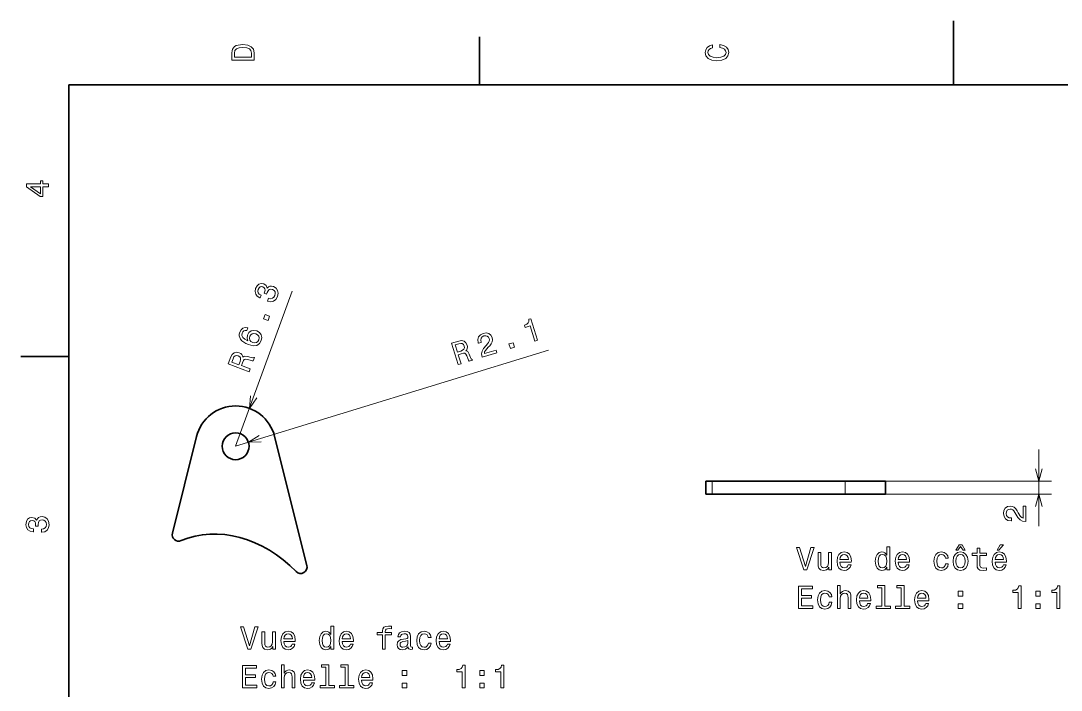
# Model space of a CAD drawing. Extents: x 0 to 297, y 0 to 210.
# Drawn here: x 2.5 to 165.4, y 105.3 to 210 of the extents above; entities that cross this region are included whole.
import ezdxf

# ---------------------------------------------------------------- set-up
doc = ezdxf.new("R2010")
doc.units = 0

msp = doc.modelspace()

# ---------------------------------------------------------------- linework, layer by layer
at = {"color": 7, "lineweight": 35, "ltscale": 0.25}
msp.add_line((148.5, 200), (148.5, 210), dxfattribs=at)
at = {"color": 7, "lineweight": 35, "ltscale": 0.1875}
for p, q in [((74.300003, 200), (74.300003, 207.5)), ((10, 157.5), (2.5, 157.5))]:
    msp.add_line(p, q, dxfattribs=at)
at = {"color": 7, "lineweight": 35}
for p, q in [((287, 200), (10, 200)), ((10, 200), (10, 10)), ((42.239422, 144.96405), (47.290092, 124.777008)), ((131.562714, 137.948669), (110.753441, 137.948669)), ((131.562714, 135.948669), (110.753441, 135.948669))]:
    msp.add_line(p, q, dxfattribs=at)
at = {"color": 7, "lineweight": 13}
for p, q in [((36.127804, 143.434967), (45.004829, 167.706665)), ((36.127804, 143.434967), (85.086266, 158.448792)), ((133.562714, 137.948669), (163.860535, 137.948669)), ((133.562714, 135.948669), (163.860535, 135.948669))]:
    msp.add_line(p, q, dxfattribs=at)
at = {"color": 7, "lineweight": 35, "ltscale": 0.389991}
msp.add_line((30.016186, 144.96405), (26.229954, 129.830856), dxfattribs=at)
at = {"color": 7, "lineweight": 13, "ltscale": 0.3}
msp.add_line((161.860535, 130.948669), (161.860535, 142.948669), dxfattribs=at)
at = {"color": 7, "lineweight": 35, "ltscale": 0.025}
for p, q in [((110.753441, 137.948669), (109.753441, 137.948669)), ((110.753441, 135.948669), (109.753441, 135.948669))]:
    msp.add_line(p, q, dxfattribs=at)
at = {"color": 7, "lineweight": 35, "ltscale": 0.05}
for p, q in [((109.753441, 135.948669), (109.753441, 137.948669)), ((137.862717, 135.948669), (137.862717, 137.948669))]:
    msp.add_line(p, q, dxfattribs=at)
at = {"color": 7, "lineweight": 13, "ltscale": 0.05}
for p, q in [((110.753441, 135.948669), (110.753441, 137.948669)), ((131.562714, 135.948669), (131.562714, 137.948669))]:
    msp.add_line(p, q, dxfattribs=at)
at = {"color": 7, "lineweight": 35, "ltscale": 0.15279}
for p, q in [((137.674332, 137.948669), (131.562714, 137.948669)), ((137.674332, 135.948669), (131.562714, 135.948669))]:
    msp.add_line(p, q, dxfattribs=at)
at = {"color": 7, "lineweight": 35, "ltscale": 0.00471}
for p, q in [((137.862717, 137.948669), (137.674332, 137.948669)), ((137.862717, 135.948669), (137.674332, 135.948669))]:
    msp.add_line(p, q, dxfattribs=at)
at = {"color": 7, "lineweight": 13}
for points in [[(35.533215, 204.994965), (35.533215, 203.829971), (39.033215, 203.829971), (39.033215, 204.994965), (38.922264, 205.544678), (38.584366, 205.953171), (38.034657, 206.205338), (37.283215, 206.296112), (36.516644, 206.215424), (36.21405, 206.114563), (35.971977, 205.973343), (35.644165, 205.56485), (35.563473, 205.297562)], [(35.951801, 204.959656), (36.027451, 205.342941), (36.259438, 205.605194), (36.672985, 205.761536), (37.283215, 205.811966), (37.873272, 205.756485), (38.286816, 205.600143), (38.533936, 205.332855), (38.614628, 204.959656), (38.614628, 204.298996), (35.951801, 204.298996)], [(111.93206, 205.817017), (112.35569, 205.716141), (112.658287, 205.549713), (112.844887, 205.317734), (112.905403, 205.045395), (112.814629, 204.71759), (112.54229, 204.460388), (112.098488, 204.28891), (111.483215, 204.233429), (110.872986, 204.28891), (110.424141, 204.455338), (110.151802, 204.71254), (110.055984, 205.045395), (110.106415, 205.287476), (110.247627, 205.494247), (110.474571, 205.655624), (110.787247, 205.766571), (110.787247, 206.245682), (110.308144, 206.094391), (109.94503, 205.832138), (109.718086, 205.474075), (109.637398, 205.045395), (109.763474, 204.510818), (110.116501, 204.10231), (110.696472, 203.840057), (111.483215, 203.749283), (112.269958, 203.840057), (112.84993, 204.10231), (113.208, 204.510818), (113.329041, 205.045395), (113.233215, 205.51442), (112.965927, 205.892654), (112.527161, 206.159943), (111.93206, 206.301163)], [(6.833213, 184.02739), (6.833213, 184.481277), (5.965778, 184.481277), (5.965778, 184.98056), (5.56232, 184.98056), (5.56232, 184.481277), (3.408862, 184.481277), (3.408862, 184.022339), (5.521974, 182.489197), (5.965778, 182.489197), (5.965778, 184.02739)], [(5.56232, 182.912827), (3.993876, 184.02739), (5.56232, 184.02739)], [(41.136036, 166.152039), (41.169189, 166.139908), (41.6516, 166.049393), (42.074039, 166.147278), (42.420101, 166.418091), (42.67038, 166.852814), (42.77002, 167.374847), (42.696732, 167.820496), (42.451797, 168.178574), (42.056705, 168.419739), (41.763401, 168.484039), (41.497944, 168.462997), (41.260334, 168.356583), (41.049305, 168.175995), (40.906136, 168.577408), (40.538651, 168.835327), (40.143227, 168.899399), (39.789291, 168.797928), (39.492786, 168.530487), (39.264915, 168.098297), (39.184795, 167.644318), (39.27367, 167.241287), (39.527264, 166.906891), (39.941765, 166.674744), (39.974918, 166.662613), (40.129089, 167.084152), (39.839821, 167.23291), (39.666985, 167.435745), (39.607121, 167.683167), (39.661961, 167.97995), (39.789928, 168.212372), (39.955219, 168.355988), (40.156101, 168.406021), (40.389565, 168.368958), (40.606056, 168.241455), (40.720783, 168.070618), (40.742756, 167.837036), (40.672436, 167.556671), (40.60014, 167.373688), (40.974316, 167.236847), (41.049725, 167.472382), (41.201485, 167.755188), (41.396572, 167.936218), (41.629795, 168.001282), (41.888676, 167.960297), (42.144329, 167.807739), (42.29776, 167.595886), (42.345959, 167.331238), (42.282917, 167.026733), (42.126419, 166.745667), (41.904644, 166.579758), (41.62706, 166.525543), (41.295406, 166.587784)], [(41.202312, 163.132446), (41.441364, 163.786072), (40.735641, 164.044174), (40.49659, 163.390549)], [(82.9618, 159.889221), (83.400566, 160.023773), (82.367012, 163.394073), (82.039146, 163.293518), (82.042557, 162.972778), (81.929596, 162.721863), (81.69989, 162.524826), (81.345284, 162.373886), (81.450264, 162.031555), (82.231369, 162.271088)], [(38.052967, 161.96553), (37.636406, 162.015854), (37.276005, 161.911392), (36.978226, 161.655136), (36.764214, 161.260864), (36.695168, 160.969284), (36.696812, 160.694809), (36.765686, 160.427979), (36.908264, 160.171768), (37.116795, 159.934402), (37.396023, 159.714142), (37.745949, 159.510986), (38.160557, 159.33786), (38.86084, 159.167664), (39.433571, 159.221329), (39.864075, 159.488098), (40.150623, 159.963257), (40.233398, 160.453857), (40.138977, 160.885773), (39.871632, 161.241302), (39.45586, 161.484665), (38.976456, 161.56871), (38.551014, 161.477295), (38.210148, 161.220688), (37.981926, 160.831604), (37.91209, 160.347), (38.059074, 159.911987), (37.564053, 160.173569), (37.245312, 160.46199), (37.107582, 160.775482), (37.149593, 161.125275), (37.274097, 161.348236), (37.439388, 161.491852), (37.648468, 161.549622), (37.8936, 161.529785)], [(39.292568, 161.023499), (39.571903, 160.862274), (39.750748, 160.6465), (39.82436, 160.37793), (39.774719, 160.095367), (39.625149, 159.833252), (39.400368, 159.673798), (39.122787, 159.619598), (38.808804, 159.686096), (38.532471, 159.840866), (38.358364, 160.054901), (38.295956, 160.324753), (38.351257, 160.637451), (38.496899, 160.874176), (38.70874, 161.027603), (38.979855, 161.078796)], [(70.971024, 156.212067), (71.419434, 156.349579), (70.986206, 157.762314), (71.44426, 157.902771), (71.786209, 157.991821), (72.019058, 157.98938), (72.183563, 157.865753), (72.319023, 157.596054), (72.476204, 157.16951), (72.592377, 156.893906), (72.701981, 156.742889), (73.208252, 156.898148), (73.180161, 156.989761), (73.027863, 157.090759), (72.912399, 157.329651), (72.713043, 157.859314), (72.508347, 158.234375), (72.359009, 158.325729), (72.157341, 158.364105), (72.313232, 158.543793), (72.396492, 158.753952), (72.418221, 158.992706), (72.36879, 159.257126), (72.177078, 159.641449), (71.89106, 159.886063), (71.516647, 159.971695), (71.063477, 159.901306), (69.94487, 159.558258)], [(74.728432, 157.364334), (77.028336, 158.069641), (76.901176, 158.484283), (75.083435, 157.926849), (75.115189, 158.184509), (75.231102, 158.425797), (75.661316, 158.932251), (75.901436, 159.164139), (76.156082, 159.469055), (76.308762, 159.779633), (76.351715, 160.104034), (76.300858, 160.441864), (76.094688, 160.821747), (75.770485, 161.070465), (75.361221, 161.166519), (74.89064, 161.101334), (74.452896, 160.877411), (74.170418, 160.542862), (74.054703, 160.111755), (74.123932, 159.610748), (74.144638, 159.543243), (74.583405, 159.677795), (74.571579, 159.71637), (74.51442, 160.057556), (74.570679, 160.338562), (74.73069, 160.556427), (74.989258, 160.693741), (75.283691, 160.731293), (75.527985, 160.674332), (75.720657, 160.527679), (75.841324, 160.306213), (75.875595, 160.074066), (75.841644, 159.857941), (75.737625, 159.646683), (75.569839, 159.436981), (75.33268, 159.19545), (74.951836, 158.751602), (74.716736, 158.33136), (74.637337, 157.88501), (74.723999, 157.378799)], [(79.144058, 158.718445), (79.809433, 158.922501), (79.589127, 159.640915), (78.923737, 159.436859)], [(38.265968, 155.103851), (38.427071, 155.544342), (37.03931, 156.051895), (37.203873, 156.501846), (37.33934, 156.828201), (37.481873, 157.01236), (37.679745, 157.068863), (37.976517, 157.014023), (38.411453, 156.881805), (38.701294, 156.808014), (38.887856, 156.804214), (39.06974, 157.301544), (38.979752, 157.334457), (38.807289, 157.274017), (38.547138, 157.326202), (38.004539, 157.487061), (37.58197, 157.550323), (37.41898, 157.48642), (37.266628, 157.348831), (37.217506, 157.581589), (37.100239, 157.774841), (36.923019, 157.93631), (36.682384, 158.056549), (36.260273, 158.135742), (35.89259, 158.05542), (35.598278, 157.808655), (35.380802, 157.404892), (34.978916, 156.306046)], [(71.063797, 159.453018), (71.366791, 159.514282), (71.602219, 159.486252), (71.784149, 159.357422), (71.908867, 159.105545), (71.946411, 158.811096), (71.867981, 158.602417), (71.672806, 158.447617), (71.376434, 158.330353), (70.860519, 158.17215), (70.518967, 159.285934)], [(35.738354, 157.134506), (35.87244, 157.413025), (36.036922, 157.583786), (36.249466, 157.651031), (36.525558, 157.598389), (36.782948, 157.450546), (36.901947, 157.262039), (36.90752, 157.012985), (36.822067, 156.705933), (36.636715, 156.199127), (35.54261, 156.599289)], [(159.860535, 131.672928), (159.860535, 134.078552), (159.426819, 134.078552), (159.426819, 132.177261), (159.189789, 132.283157), (158.993103, 132.464722), (158.635025, 133.024521), (158.483734, 133.322067), (158.266876, 133.654922), (158.014709, 133.891953), (157.717163, 134.028122), (157.379272, 134.078552), (156.955627, 133.992813), (156.622787, 133.755783), (156.410965, 133.39267), (156.335327, 132.92366), (156.421051, 132.439499), (156.658081, 132.07135), (157.036331, 131.83432), (157.535614, 131.753632), (157.606216, 131.753632), (157.606216, 132.212555), (157.565857, 132.212555), (157.222931, 132.25795), (156.970764, 132.394119), (156.809387, 132.610977), (156.753906, 132.898438), (156.804337, 133.190948), (156.93042, 133.407806), (157.127106, 133.549011), (157.374222, 133.599442), (157.606216, 133.564148), (157.802902, 133.468323), (157.974365, 133.306946), (158.125671, 133.085037), (158.287048, 132.787491), (158.599731, 132.293243), (158.932587, 131.945267), (159.336044, 131.738495), (159.845398, 131.672928)], [(5.73379, 129.979111), (5.769093, 129.979111), (6.253242, 130.059799), (6.616354, 130.296829), (6.848343, 130.670029), (6.934078, 131.164276), (6.848343, 131.688766), (6.626441, 132.082138), (6.273415, 132.334305), (5.819525, 132.425079), (5.521974, 132.384735), (5.279899, 132.273788), (5.0933, 132.092224), (4.957133, 131.850143), (4.684798, 132.177963), (4.251081, 132.293961), (3.857709, 132.218307), (3.560158, 132.00145), (3.373559, 131.648422), (3.307997, 131.164276), (3.388689, 130.710388), (3.610591, 130.362396), (3.963617, 130.135452), (4.432637, 130.059799), (4.46794, 130.059799), (4.46794, 130.508652), (4.145173, 130.548996), (3.913184, 130.680115), (3.771974, 130.891937), (3.721542, 131.189484), (3.761888, 131.451736), (3.867795, 131.643372), (4.039265, 131.759369), (4.271254, 131.804764), (4.518372, 131.759369), (4.684798, 131.638336), (4.785663, 131.426514), (4.815922, 131.139053), (4.810879, 130.942368), (5.209294, 130.942368), (5.199208, 131.189484), (5.244596, 131.507217), (5.365634, 131.744247), (5.56232, 131.885452), (5.819525, 131.935883), (6.112032, 131.880417), (6.328891, 131.734161), (6.465058, 131.502167), (6.510447, 131.194534), (6.460014, 130.876801), (6.308718, 130.644821), (6.066643, 130.498566), (5.73379, 130.443085)], [(126.203613, 127.597084), (125.326096, 124.616539), (124.423355, 127.597084), (123.944252, 127.597084), (125.073936, 124.092041), (125.578255, 124.092041), (126.682724, 127.597084)], [(138.0905, 124.510628), (138.0905, 124.092041), (138.534302, 124.092041), (138.534302, 127.713081), (138.095551, 127.713081), (138.095551, 126.386711), (137.757645, 126.769997), (137.550873, 126.860771), (137.313843, 126.896072), (136.885178, 126.795212), (136.552322, 126.512787), (136.335464, 126.058899), (136.259811, 125.448669), (136.335464, 124.83844), (136.552322, 124.379501), (136.885178, 124.092041), (137.313843, 123.996223), (137.550873, 124.031525), (137.762695, 124.122299)], [(148.893097, 127.168411), (149.190643, 127.168411), (149.619324, 127.72821), (150.042953, 127.168411), (150.3405, 127.168411), (149.861389, 128.025757), (149.377243, 128.025757)], [(152.201447, 126.331238), (152.201447, 124.974609), (152.23172, 124.535843), (152.372925, 124.233253), (152.65535, 124.05674), (153.134445, 123.996223), (153.658951, 124.021439), (153.658951, 124.404724), (153.275665, 124.374458), (152.927673, 124.41481), (152.741074, 124.540886), (152.660385, 124.752701), (152.645264, 125.050255), (152.645264, 126.331238), (153.658951, 126.331238), (153.658951, 126.709473), (152.645264, 126.709473), (152.645264, 127.501266), (152.201447, 127.501266), (152.201447, 126.709473), (151.434875, 126.709473), (151.434875, 126.331238)], [(155.338348, 127.168411), (155.635895, 127.168411), (156.336899, 128.025757), (155.842667, 128.025757)], [(129.406067, 126.800255), (128.962265, 126.800255), (128.962265, 125.236855), (128.911835, 124.873741), (128.765579, 124.611496), (128.538635, 124.450111), (128.241074, 124.399681), (128.004044, 124.440025), (127.852753, 124.561058), (127.767014, 124.76783), (127.746841, 125.060341), (127.746841, 126.800255), (127.30304, 126.800255), (127.30304, 125.019997), (127.318169, 124.661926), (127.413994, 124.364372), (127.706497, 124.092041), (128.175522, 123.996223), (128.427673, 124.031525), (128.644531, 124.122299), (128.831131, 124.278641), (128.982437, 124.505585), (128.982437, 124.092041), (129.406067, 124.092041)], [(130.742523, 125.317543), (132.517731, 125.317543), (132.522781, 125.524315), (132.442093, 126.104286), (132.220184, 126.53801), (131.867157, 126.800255), (131.398148, 126.896072), (130.939209, 126.795212), (130.586182, 126.512787), (130.359238, 126.053856), (130.278549, 125.448669), (130.354187, 124.828354), (130.581131, 124.374458), (130.929123, 124.092041), (131.383011, 123.996223), (131.776382, 124.061783), (132.099152, 124.233253), (132.336182, 124.505585), (132.472351, 124.868698), (132.033585, 124.868698), (131.94281, 124.666969), (131.811691, 124.515671), (131.438492, 124.394638), (131.151016, 124.450111), (130.934158, 124.626625), (130.792953, 124.914085), (130.742523, 125.302414)], [(130.742523, 125.690742), (130.798004, 126.038727), (130.934158, 126.295929), (131.14093, 126.452271), (131.413269, 126.507744), (131.680557, 126.452271), (131.887329, 126.295929), (132.013412, 126.038727), (132.058807, 125.690742)], [(137.389496, 126.497658), (137.682007, 126.427055), (137.9039, 126.23037), (138.035034, 125.902557), (138.085464, 125.448669), (138.035034, 124.989738), (137.9039, 124.661926), (137.682007, 124.460197), (137.389496, 124.394638), (137.112122, 124.460197), (136.900299, 124.661926), (136.759094, 124.994781), (136.713699, 125.448669), (136.759094, 125.897514), (136.900299, 126.225327), (137.112122, 126.427055)], [(139.850586, 125.317543), (141.625809, 125.317543), (141.630844, 125.524315), (141.550156, 126.104286), (141.328262, 126.53801), (140.975235, 126.800255), (140.50621, 126.896072), (140.047272, 126.795212), (139.694244, 126.512787), (139.4673, 126.053856), (139.386612, 125.448669), (139.462265, 124.828354), (139.689209, 124.374458), (140.037186, 124.092041), (140.491074, 123.996223), (140.88446, 124.061783), (141.207214, 124.233253), (141.444244, 124.505585), (141.580414, 124.868698), (141.141663, 124.868698), (141.050873, 124.666969), (140.919754, 124.515671), (140.546555, 124.394638), (140.259094, 124.450111), (140.042236, 124.626625), (139.901016, 124.914085), (139.850586, 125.302414)], [(139.850586, 125.690742), (139.906067, 126.038727), (140.042236, 126.295929), (140.249008, 126.452271), (140.521332, 126.507744), (140.788635, 126.452271), (140.995407, 126.295929), (141.12149, 126.038727), (141.16687, 125.690742)], [(147.259094, 125.902557), (147.697845, 125.902557), (147.607071, 126.306015), (147.390213, 126.623741), (147.052322, 126.820427), (146.613556, 126.896072), (146.12941, 126.795212), (145.761261, 126.512787), (145.529266, 126.053856), (145.448578, 125.438583), (145.524231, 124.828354), (145.75116, 124.374458), (146.109238, 124.092041), (146.598434, 123.996223), (147.03215, 124.071869), (147.370041, 124.283684), (147.602036, 124.616539), (147.702896, 125.060341), (147.279266, 125.060341), (147.203613, 124.777924), (147.062408, 124.566101), (146.860672, 124.434982), (146.613556, 124.394638), (146.305923, 124.460197), (146.084015, 124.661926), (145.947845, 124.989738), (145.902466, 125.453712), (145.947845, 125.9076), (146.089066, 126.235413), (146.31601, 126.437141), (146.613556, 126.507744), (146.875809, 126.462357), (147.072495, 126.346367), (147.203613, 126.154724)], [(148.439209, 125.443626), (148.519897, 124.828354), (148.751892, 124.374458), (149.120041, 124.092041), (149.614273, 123.996223), (150.10347, 124.092041), (150.471634, 124.369415), (150.703613, 124.823311), (150.789352, 125.443626), (150.703613, 126.058899), (150.471634, 126.51783), (150.10347, 126.795212), (149.614273, 126.896072), (149.120041, 126.795212), (148.751892, 126.512787), (148.519897, 126.058899)], [(148.893097, 125.448669), (148.938492, 125.902557), (149.079697, 126.23037), (149.306641, 126.432098), (149.614273, 126.502701), (149.91687, 126.432098), (150.143814, 126.235413), (150.285034, 125.902557), (150.335464, 125.448669), (150.285034, 124.989738), (150.143814, 124.656883), (149.91687, 124.455154), (149.614273, 124.389595), (149.306641, 124.455154), (149.079697, 124.656883), (148.938492, 124.989738)], [(155.030701, 125.317543), (156.805923, 125.317543), (156.810959, 125.524315), (156.73027, 126.104286), (156.508362, 126.53801), (156.155334, 126.800255), (155.686325, 126.896072), (155.227386, 126.795212), (154.874359, 126.512787), (154.647415, 126.053856), (154.566727, 125.448669), (154.64238, 124.828354), (154.869324, 124.374458), (155.2173, 124.092041), (155.671188, 123.996223), (156.064575, 124.061783), (156.387329, 124.233253), (156.624359, 124.505585), (156.760529, 124.868698), (156.321777, 124.868698), (156.230988, 124.666969), (156.099869, 124.515671), (155.726669, 124.394638), (155.439209, 124.450111), (155.222351, 124.626625), (155.081131, 124.914085), (155.030701, 125.302414)], [(155.030701, 125.690742), (155.086182, 126.038727), (155.222351, 126.295929), (155.429123, 126.452271), (155.701447, 126.507744), (155.96875, 126.452271), (156.175522, 126.295929), (156.301605, 126.038727), (156.346985, 125.690742)], [(124.267014, 118.045212), (126.486038, 118.045212), (126.486038, 118.468842), (124.730995, 118.468842), (124.730995, 119.653999), (126.294395, 119.653999), (126.294395, 120.072586), (124.730995, 120.072586), (124.730995, 121.121582), (126.445694, 121.121582), (126.445694, 121.545212), (124.267014, 121.545212)], [(129.042953, 119.855728), (129.48172, 119.855728), (129.39093, 120.259186), (129.174072, 120.576912), (128.836182, 120.773598), (128.397415, 120.849243), (127.913269, 120.748383), (127.545113, 120.465958), (127.313126, 120.007027), (127.232437, 119.391754), (127.308083, 118.781525), (127.535027, 118.327629), (127.893097, 118.045212), (128.382294, 117.949394), (128.81601, 118.02504), (129.1539, 118.236855), (129.385895, 118.56971), (129.486755, 119.013512), (129.063126, 119.013512), (128.987473, 118.731094), (128.846268, 118.519272), (128.644531, 118.388153), (128.397415, 118.347809), (128.089783, 118.413368), (127.867882, 118.615097), (127.731712, 118.942909), (127.686325, 119.406883), (127.731712, 119.860771), (127.872925, 120.188583), (128.099869, 120.390312), (128.397415, 120.460915), (128.659668, 120.415527), (128.856354, 120.299538), (128.987473, 120.107895)], [(130.354187, 118.045212), (130.798004, 118.045212), (130.798004, 119.608612), (130.843384, 119.966682), (130.989639, 120.228928), (131.216583, 120.390312), (131.51918, 120.450829), (131.761246, 120.400398), (131.912552, 120.264229), (131.988205, 120.037285), (132.013412, 119.734695), (132.013412, 118.045212), (132.457214, 118.045212), (132.457214, 119.82547), (132.437042, 120.18354), (132.346268, 120.481094), (132.048721, 120.753426), (131.584747, 120.849243), (131.332581, 120.813942), (131.115723, 120.718124), (130.934158, 120.566826), (130.798004, 120.360054), (130.798004, 121.666252), (130.354187, 121.666252)], [(133.778549, 119.270714), (135.553757, 119.270714), (135.558807, 119.477486), (135.478119, 120.057457), (135.25621, 120.49118), (134.903183, 120.753426), (134.434158, 120.849243), (133.975235, 120.748383), (133.622208, 120.465958), (133.395264, 120.007027), (133.31456, 119.40184), (133.390213, 118.781525), (133.617157, 118.327629), (133.965149, 118.045212), (134.419037, 117.949394), (134.812408, 118.014954), (135.135178, 118.186424), (135.372208, 118.458755), (135.508377, 118.821869), (135.069611, 118.821869), (134.978836, 118.62014), (134.847702, 118.468842), (134.474503, 118.347809), (134.187042, 118.403282), (133.970184, 118.579796), (133.828979, 118.867256), (133.778549, 119.255585)], [(137.308807, 121.293053), (137.308807, 118.418411), (136.395981, 118.418411), (136.395981, 118.045212), (138.660385, 118.045212), (138.660385, 118.418411), (137.752609, 118.418411), (137.752609, 121.666252), (136.612839, 121.666252), (136.612839, 121.293053)], [(140.344818, 121.293053), (140.344818, 118.418411), (139.432007, 118.418411), (139.432007, 118.045212), (141.696411, 118.045212), (141.696411, 118.418411), (140.788635, 118.418411), (140.788635, 121.666252), (139.648865, 121.666252), (139.648865, 121.293053)], [(142.886612, 119.270714), (144.661835, 119.270714), (144.66687, 119.477486), (144.586182, 120.057457), (144.364273, 120.49118), (144.011261, 120.753426), (143.542236, 120.849243), (143.083298, 120.748383), (142.73027, 120.465958), (142.503326, 120.007027), (142.422638, 119.40184), (142.498291, 118.781525), (142.725235, 118.327629), (143.073212, 118.045212), (143.5271, 117.949394), (143.920471, 118.014954), (144.24324, 118.186424), (144.48027, 118.458755), (144.61644, 118.821869), (144.177673, 118.821869), (144.086899, 118.62014), (143.95578, 118.468842), (143.582581, 118.347809), (143.29512, 118.403282), (143.078262, 118.579796), (142.937042, 118.867256), (142.886612, 119.255585)], [(149.266296, 120.001984), (149.962265, 120.001984), (149.962265, 120.753426), (149.266296, 120.753426)], [(158.631561, 118.045212), (159.0905, 118.045212), (159.0905, 121.570427), (158.747559, 121.570427), (158.656784, 121.262794), (158.47522, 121.056015), (158.197845, 120.934982), (157.81456, 120.894638), (157.81456, 120.536568), (158.631561, 120.536568)], [(161.410385, 120.001984), (162.106354, 120.001984), (162.106354, 120.753426), (161.410385, 120.753426)], [(164.703613, 118.045212), (165.162537, 118.045212), (165.162537, 121.570427), (164.819611, 121.570427), (164.728821, 121.262794), (164.547272, 121.056015), (164.269897, 120.934982), (163.886612, 120.894638), (163.886612, 120.536568), (164.703613, 120.536568)], [(133.778549, 119.643913), (133.834015, 119.991898), (133.970184, 120.2491), (134.176956, 120.405441), (134.449295, 120.460915), (134.716583, 120.405441), (134.923355, 120.2491), (135.049438, 119.991898), (135.094833, 119.643913)], [(142.886612, 119.643913), (142.942093, 119.991898), (143.078262, 120.2491), (143.285034, 120.405441), (143.557358, 120.460915), (143.824646, 120.405441), (144.031433, 120.2491), (144.157501, 119.991898), (144.202896, 119.643913)], [(149.266296, 118.045212), (149.962265, 118.045212), (149.962265, 118.796654), (149.266296, 118.796654)], [(161.410385, 118.045212), (162.106354, 118.045212), (162.106354, 118.796654), (161.410385, 118.796654)], [(39.15556, 115.182709), (38.278038, 112.202164), (37.375298, 115.182709), (36.896191, 115.182709), (38.025875, 111.677666), (38.530197, 111.677666), (39.634666, 115.182709)], [(42.358009, 114.38588), (41.914204, 114.38588), (41.914204, 112.822479), (41.86377, 112.459366), (41.717518, 112.197121), (41.490574, 112.035736), (41.193024, 111.985306), (40.95599, 112.02565), (40.804695, 112.146683), (40.71896, 112.353455), (40.698788, 112.645966), (40.698788, 114.38588), (40.254982, 114.38588), (40.254982, 112.605621), (40.270111, 112.247551), (40.365932, 111.949997), (40.65844, 111.677666), (41.12746, 111.581848), (41.379623, 111.617149), (41.596481, 111.707924), (41.783081, 111.864265), (41.934376, 112.091209), (41.934376, 111.677666), (42.358009, 111.677666)], [(43.694462, 112.903168), (45.469681, 112.903168), (45.474724, 113.10994), (45.394032, 113.689911), (45.172127, 114.123634), (44.819103, 114.38588), (44.350082, 114.481697), (43.891148, 114.380836), (43.538124, 114.098412), (43.311176, 113.639481), (43.230488, 113.034294), (43.306133, 112.413979), (43.533081, 111.960083), (43.881062, 111.677666), (44.334953, 111.581848), (44.728325, 111.647408), (45.05109, 111.818878), (45.288124, 112.091209), (45.42429, 112.454323), (44.985531, 112.454323), (44.894753, 112.252594), (44.763626, 112.101295), (44.390427, 111.980263), (44.102966, 112.035736), (43.886105, 112.21225), (43.744896, 112.49971), (43.694462, 112.888039)], [(43.694462, 113.276367), (43.749939, 113.624352), (43.886105, 113.881554), (44.09288, 114.037895), (44.365211, 114.093369), (44.632504, 114.037895), (44.839275, 113.881554), (44.965355, 113.624352), (45.010746, 113.276367)], [(51.042446, 112.096252), (51.042446, 111.677666), (51.486252, 111.677666), (51.486252, 115.298706), (51.047489, 115.298706), (51.047489, 113.972336), (50.709595, 114.355621), (50.502823, 114.446396), (50.265789, 114.481697), (49.837112, 114.380836), (49.504261, 114.098412), (49.287403, 113.644524), (49.211754, 113.034294), (49.287403, 112.424065), (49.504261, 111.965126), (49.837112, 111.677666), (50.265789, 111.581848), (50.502823, 111.617149), (50.714638, 111.707924)], [(50.341438, 114.083282), (50.633945, 114.01268), (50.855846, 113.815994), (50.986969, 113.488182), (51.037403, 113.034294), (50.986969, 112.575363), (50.855846, 112.247551), (50.633945, 112.045822), (50.341438, 111.980263), (50.06406, 112.045822), (49.852245, 112.247551), (49.711033, 112.580406), (49.665646, 113.034294), (49.711033, 113.483139), (49.852245, 113.810951), (50.06406, 114.01268)], [(52.802532, 112.903168), (54.577751, 112.903168), (54.582794, 113.10994), (54.502098, 113.689911), (54.280197, 114.123634), (53.92717, 114.38588), (53.458153, 114.481697), (52.999218, 114.380836), (52.646194, 114.098412), (52.419247, 113.639481), (52.338554, 113.034294), (52.414204, 112.413979), (52.641151, 111.960083), (52.989132, 111.677666), (53.443024, 111.581848), (53.836395, 111.647408), (54.159161, 111.818878), (54.396194, 112.091209), (54.53236, 112.454323), (54.093597, 112.454323), (54.002823, 112.252594), (53.871696, 112.101295), (53.498497, 111.980263), (53.211037, 112.035736), (52.994175, 112.21225), (52.852966, 112.49971), (52.802532, 112.888039)], [(52.802532, 113.276367), (52.858009, 113.624352), (52.994175, 113.881554), (53.200947, 114.037895), (53.473282, 114.093369), (53.740574, 114.037895), (53.947346, 113.881554), (54.073425, 113.624352), (54.118813, 113.276367)], [(59.101524, 113.916862), (59.101524, 111.677666), (59.54533, 111.677666), (59.54533, 113.916862), (60.553974, 113.916862), (60.553974, 114.295097), (59.54533, 114.295097), (59.54533, 114.461525), (59.580631, 114.663254), (59.696625, 114.799423), (59.893311, 114.880112), (60.175735, 114.910378), (60.553974, 114.890205), (60.553974, 115.273483), (60.074867, 115.298706), (59.641151, 115.253311), (59.338554, 115.117149), (59.157001, 114.880112), (59.101524, 114.542221), (59.101524, 114.295097), (58.289566, 114.295097), (58.289566, 113.916862)], [(63.131065, 112.030693), (63.131065, 112.015564), (63.156281, 111.844093), (63.231926, 111.723053), (63.549652, 111.627235), (63.796768, 111.66758), (63.796768, 112.010521), (63.690861, 111.995392), (63.549652, 112.060951), (63.524437, 112.26268), (63.524437, 113.664696), (63.463917, 114.022766), (63.287403, 114.274925), (62.979767, 114.426224), (62.546051, 114.481697), (62.122417, 114.421181), (61.809738, 114.24971), (61.613052, 113.982422), (61.547489, 113.629395), (61.547489, 113.599136), (61.945904, 113.599136), (61.981209, 113.810951), (62.092155, 113.96225), (62.273712, 114.053024), (62.530922, 114.088326), (62.778038, 114.06311), (62.954552, 113.987465), (63.060455, 113.856339), (63.09576, 113.674782), (63.075588, 113.462967), (62.994896, 113.357063), (62.793167, 113.306625), (62.414925, 113.266281), (61.981209, 113.175507), (61.673569, 113.014122), (61.492012, 112.761963), (61.436539, 112.388763), (61.486969, 112.055908), (61.643311, 111.808792), (61.89547, 111.652451), (62.243454, 111.596977), (62.712475, 111.702881)], [(66.283081, 113.488182), (66.72184, 113.488182), (66.631058, 113.89164), (66.4142, 114.209366), (66.076309, 114.406052), (65.637543, 114.481697), (65.153397, 114.380836), (64.78524, 114.098412), (64.553253, 113.639481), (64.472565, 113.024208), (64.54821, 112.413979), (64.775154, 111.960083), (65.133224, 111.677666), (65.622421, 111.581848), (66.056137, 111.657494), (66.394028, 111.869308), (66.626022, 112.202164), (66.726883, 112.645966), (66.303253, 112.645966), (66.2276, 112.363548), (66.086395, 112.151726), (65.884666, 112.020607), (65.637543, 111.980263), (65.32991, 112.045822), (65.108009, 112.247551), (64.97184, 112.575363), (64.926453, 113.039337), (64.97184, 113.493225), (65.113052, 113.821037), (65.339996, 114.022766), (65.637543, 114.093369), (65.899796, 114.047981), (66.096481, 113.931992), (66.2276, 113.740349)], [(67.982651, 112.903168), (69.757858, 112.903168), (69.762909, 113.10994), (69.682213, 113.689911), (69.460312, 114.123634), (69.107285, 114.38588), (68.638268, 114.481697), (68.179337, 114.380836), (67.826309, 114.098412), (67.599365, 113.639481), (67.518669, 113.034294), (67.594315, 112.413979), (67.821259, 111.960083), (68.16925, 111.677666), (68.623138, 111.581848), (69.01651, 111.647408), (69.339279, 111.818878), (69.576309, 112.091209), (69.712479, 112.454323), (69.273712, 112.454323), (69.182938, 112.252594), (69.051811, 112.101295), (68.678612, 111.980263), (68.391144, 112.035736), (68.174286, 112.21225), (68.033081, 112.49971), (67.982651, 112.888039)], [(67.982651, 113.276367), (68.038124, 113.624352), (68.174286, 113.881554), (68.381058, 114.037895), (68.653397, 114.093369), (68.920685, 114.037895), (69.127457, 113.881554), (69.25354, 113.624352), (69.298927, 113.276367)], [(63.080631, 112.625793), (63.020111, 112.363548), (62.858727, 112.161812), (62.616653, 112.030693), (62.319103, 111.985306), (62.12746, 112.010521), (61.991295, 112.091209), (61.90556, 112.232422), (61.880341, 112.429108), (61.900517, 112.605621), (61.981209, 112.731697), (62.303974, 112.87291), (62.712475, 112.933426), (63.080631, 113.054466)], [(37.21896, 105.630836), (39.437981, 105.630836), (39.437981, 106.054466), (37.682938, 106.054466), (37.682938, 107.239624), (39.246338, 107.239624), (39.246338, 107.658211), (37.682938, 107.658211), (37.682938, 108.707207), (39.397633, 108.707207), (39.397633, 109.130836), (37.21896, 109.130836)], [(43.306133, 105.630836), (43.749939, 105.630836), (43.749939, 107.194237), (43.795326, 107.552307), (43.941582, 107.814552), (44.168526, 107.975937), (44.471119, 108.036453), (44.713196, 107.986023), (44.864494, 107.849854), (44.94014, 107.62291), (44.965355, 107.32032), (44.965355, 105.630836), (45.409161, 105.630836), (45.409161, 107.411095), (45.388988, 107.769165), (45.29821, 108.066719), (45.00066, 108.33905), (44.536682, 108.434868), (44.284523, 108.399567), (44.067661, 108.303749), (43.886105, 108.152451), (43.749939, 107.945679), (43.749939, 109.251877), (43.306133, 109.251877)], [(50.260746, 108.878677), (50.260746, 106.004036), (49.347923, 106.004036), (49.347923, 105.630836), (51.612331, 105.630836), (51.612331, 106.004036), (50.704552, 106.004036), (50.704552, 109.251877), (49.564781, 109.251877), (49.564781, 108.878677)], [(53.296768, 108.878677), (53.296768, 106.004036), (52.383945, 106.004036), (52.383945, 105.630836), (54.648354, 105.630836), (54.648354, 106.004036), (53.740574, 106.004036), (53.740574, 109.251877), (52.600803, 109.251877), (52.600803, 108.878677)], [(71.583511, 105.630836), (72.042442, 105.630836), (72.042442, 109.156052), (71.699509, 109.156052), (71.608727, 108.848419), (71.42717, 108.641647), (71.149796, 108.520607), (70.76651, 108.480263), (70.76651, 108.122192), (71.583511, 108.122192)], [(77.655556, 105.630836), (78.114487, 105.630836), (78.114487, 109.156052), (77.771545, 109.156052), (77.680771, 108.848419), (77.499214, 108.641647), (77.221832, 108.520607), (76.838547, 108.480263), (76.838547, 108.122192), (77.655556, 108.122192)], [(41.994896, 107.441353), (42.433655, 107.441353), (42.34288, 107.84481), (42.126019, 108.162537), (41.788124, 108.359222), (41.349361, 108.434868), (40.865211, 108.334007), (40.497055, 108.051582), (40.265068, 107.592651), (40.184376, 106.977379), (40.260025, 106.367149), (40.486969, 105.913254), (40.845039, 105.630836), (41.334232, 105.535019), (41.767952, 105.610664), (42.105846, 105.822479), (42.337833, 106.155334), (42.438698, 106.599136), (42.015068, 106.599136), (41.939419, 106.316719), (41.79821, 106.104897), (41.596481, 105.973778), (41.349361, 105.933434), (41.041725, 105.998993), (40.819824, 106.200722), (40.683655, 106.528534), (40.638268, 106.992508), (40.683655, 107.446396), (40.824867, 107.774208), (41.051811, 107.975937), (41.349361, 108.046539), (41.61161, 108.001152), (41.808296, 107.885162), (41.939419, 107.69352)], [(46.730484, 106.856339), (48.505703, 106.856339), (48.510746, 107.06311), (48.430054, 107.643082), (48.208153, 108.076805), (47.855125, 108.33905), (47.386105, 108.434868), (46.927174, 108.334007), (46.574146, 108.051582), (46.347202, 107.592651), (46.26651, 106.987465), (46.342159, 106.367149), (46.569103, 105.913254), (46.917084, 105.630836), (47.370975, 105.535019), (47.764347, 105.600578), (48.087112, 105.772049), (48.324146, 106.04438), (48.460312, 106.407494), (48.021553, 106.407494), (47.930775, 106.205765), (47.799652, 106.054466), (47.426453, 105.933434), (47.138988, 105.988907), (46.922127, 106.165421), (46.780918, 106.452881), (46.730484, 106.841209)], [(46.730484, 107.229538), (46.785961, 107.577522), (46.922127, 107.834724), (47.128902, 107.991066), (47.401237, 108.046539), (47.668526, 107.991066), (47.875298, 107.834724), (48.001381, 107.577522), (48.046768, 107.229538)], [(55.838554, 106.856339), (57.61377, 106.856339), (57.618813, 107.06311), (57.538124, 107.643082), (57.316223, 108.076805), (56.963196, 108.33905), (56.494175, 108.434868), (56.03524, 108.334007), (55.682217, 108.051582), (55.455269, 107.592651), (55.37458, 106.987465), (55.450226, 106.367149), (55.67717, 105.913254), (56.025154, 105.630836), (56.479046, 105.535019), (56.872417, 105.600578), (57.195183, 105.772049), (57.432217, 106.04438), (57.568382, 106.407494), (57.129623, 106.407494), (57.038841, 106.205765), (56.907722, 106.054466), (56.534523, 105.933434), (56.247055, 105.988907), (56.030197, 106.165421), (55.888988, 106.452881), (55.838554, 106.841209)], [(55.838554, 107.229538), (55.894032, 107.577522), (56.030197, 107.834724), (56.236969, 107.991066), (56.509308, 108.046539), (56.776596, 107.991066), (56.983368, 107.834724), (57.109451, 107.577522), (57.154839, 107.229538)], [(62.218239, 107.587608), (62.914204, 107.587608), (62.914204, 108.33905), (62.218239, 108.33905)], [(74.362328, 107.587608), (75.058289, 107.587608), (75.058289, 108.33905), (74.362328, 108.33905)], [(62.218239, 105.630836), (62.914204, 105.630836), (62.914204, 106.382278), (62.218239, 106.382278)], [(74.362328, 105.630836), (75.058289, 105.630836), (75.058289, 106.382278), (74.362328, 106.382278)]]:
    msp.add_lwpolyline(points, close=True, dxfattribs=at)
for points in [[(38.469166, 151.343781), (38.291752, 149.351654), (39.441456, 150.988174)], [(39.830711, 145.111938), (38.135517, 144.050659), (40.134239, 144.122162)], [(161.342896, 139.880524), (161.860535, 137.948669), (162.378174, 139.880524)], [(162.378174, 134.016815), (161.860535, 135.948669), (161.342896, 134.016815)]]:
    msp.add_lwpolyline(points, dxfattribs=at)
at = {"color": 7, "lineweight": 35}
msp.add_circle((36.127804, 143.434967), 2.1, dxfattribs=at)
for centre, radius, start, end in [((36.127804, 143.434967), 6.3, 14.046691, 165.953311), ((27.200054, 129.588135), 1, 165.953311, 293.271606), ((46.319996, 124.534294), 1, 223.717154, 14.046691)]:
    msp.add_arc(centre, radius, start, end, dxfattribs=at)
at = {"color": 7, "lineweight": 13}
msp.add_arc((36.127804, 143.434967), 6.3, 51.721594, 71.81086, dxfattribs=at)
at = {"color": 7, "lineweight": 35}
msp.add_ellipse((35.677032, 113.952896), major_axis=(11.169682, -12.775986), ratio=0.824891, start_param=1.6248275796, end_param=2.88135761, dxfattribs=at)

doc.saveas('drawing.dxf')
